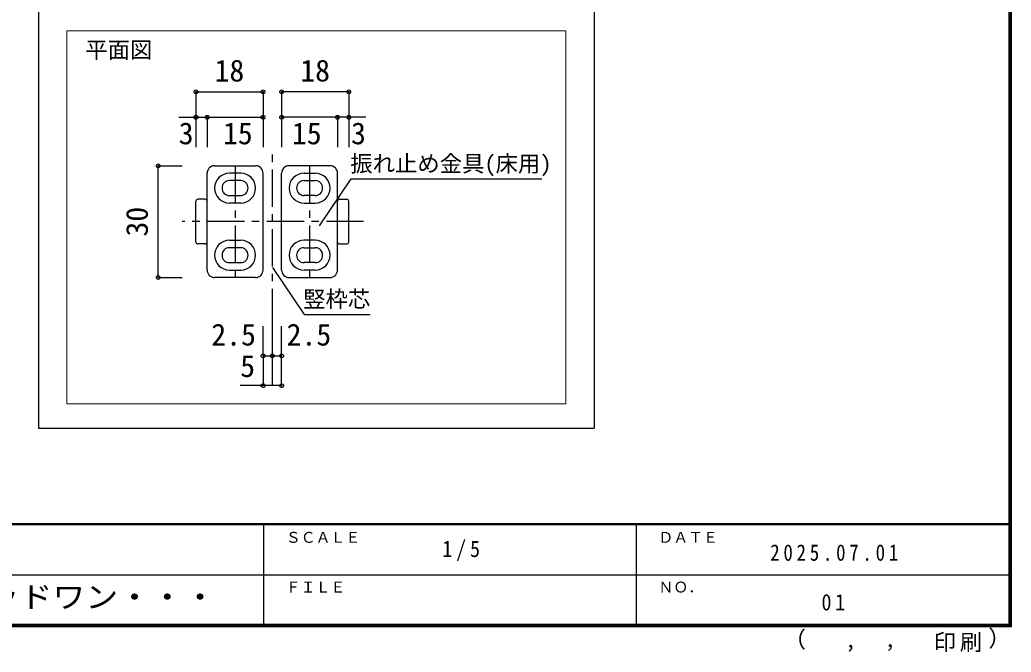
# Model space of a CAD drawing. Units: millimetres, scale not verified, with parts at other scales. Extents: x -973 to 977, y -718 to 696.
# Drawn here: x 312 to 977, y -718 to -294 of the extents above; entities that cross this region are included whole.
import ezdxf
from ezdxf.enums import TextEntityAlignment as Align

# ---------------------------------------------------------------- set-up
doc = ezdxf.new("R2010")
doc.units = ezdxf.units.MM
doc.header["$LTSCALE"] = 5
doc.header["$PDMODE"] = 32
doc.header["$PDSIZE"] = 2.5
doc.linetypes.add('CHAIN1', pattern=[8, 5, -1, 1, -1])
doc.layers.add('0-7_金物', color=7, linetype='Continuous', lineweight=18)
for name, color, linetype in [('0-A_文字', 7, 'Continuous'), ('1-4_枠', 4, 'CHAIN1'), ('1-7_金物', 7, 'Continuous'), ('1-A_文字', 7, 'Continuous'), ('1-B_寸法', 7, 'Continuous'), ('F-1_枠', 6, 'Continuous'), ('F-A_文字', 7, 'Continuous')]:
    doc.layers.add(name, color=color, linetype=linetype)
doc.styles.add('ＭＳ ゴシック', font='')
doc.styles.get('ＭＳ ゴシック').set_extended_font_data('MS Gothic')

msp = doc.modelspace()

# ---------------------------------------------------------------- linework, layer by layer
at = {"layer": '0-7_金物'}
for p, q in [((343.017, -551.24), (343.017, -301.105)), ((677.876, -551.24), (343.017, -551.24))]:
    msp.add_line(p, q, dxfattribs=at)
msp.add_lwpolyline([(343.017, -301.105), (677.876, -301.105), (677.876, -551.24)], dxfattribs=at)
at = {"layer": '0-A_文字', "color": 3}
for p, q in [((324.153, 15.667), (324.153, -567.5)), ((696.865, 15.667), (696.865, -567.5)), ((324.153, -567.5), (696.865, -567.5))]:
    msp.add_line(p, q, dxfattribs=at)
at = {"layer": '0-A_文字', "color": 4}
for p, q in [((512.604, -431.748), (533.828, -400.381)), ((533.828, -400.381), (661.816, -400.381)), ((480.989, -459.853), (502.213, -491.221)), ((502.213, -491.221), (546.618, -491.221))]:
    msp.add_line(p, q, dxfattribs=at)
at = {"layer": '1-4_枠'}
for p, q in [((480.947, -539.037), (480.947, -381.505)), ((455.947, -391.505), (455.947, -466.505)), ((505.947, -391.505), (505.947, -466.505)), ((542.197, -429.005), (420.493, -429.005))]:
    msp.add_line(p, q, dxfattribs=at)
at = {"layer": '1-7_金物'}
for p, q in [((442.197, -391.505), (469.697, -391.505)), ((519.697, -391.505), (492.197, -391.505)), ((437.197, -461.505), (437.197, -396.505)), ((459.697, -396.505), (452.197, -396.505)), ((474.697, -461.505), (474.697, -396.505)), ((487.197, -461.505), (487.197, -396.505)), ((502.197, -396.505), (509.697, -396.505)), ((524.697, -461.505), (524.697, -396.505)), ((459.697, -401.505), (452.197, -401.505)), ((502.197, -401.505), (509.697, -401.505)), ((452.197, -411.505), (459.697, -411.505)), ((509.697, -411.505), (502.197, -411.505)), ((429.697, -442.755), (429.697, -415.255)), ((435.947, -414.005), (430.947, -414.005)), ((459.697, -416.505), (452.197, -416.505)), ((502.197, -416.505), (509.697, -416.505)), ((525.947, -414.005), (530.947, -414.005)), ((532.197, -442.755), (532.197, -415.255)), ((435.947, -444.005), (430.947, -444.005)), ((452.197, -441.505), (459.697, -441.505)), ((509.697, -441.505), (502.197, -441.505)), ((525.947, -444.005), (530.947, -444.005)), ((459.697, -446.505), (452.197, -446.505)), ((502.197, -446.505), (509.697, -446.505)), ((452.197, -456.505), (459.697, -456.505)), ((509.697, -456.505), (502.197, -456.505)), ((452.197, -461.505), (459.697, -461.505)), ((509.697, -461.505), (502.197, -461.505)), ((469.697, -466.505), (442.197, -466.505)), ((492.197, -466.505), (519.697, -466.505))]:
    msp.add_line(p, q, dxfattribs=at)
for centre, radius, start, end in [((442.197, -396.505), 5, 90, 180), ((469.697, -396.505), 5, 0, 90), ((492.197, -396.505), 5, 90, 180), ((519.697, -396.505), 5, 0, 90), ((452.197, -406.505), 10, 90, 270), ((459.697, -406.505), 10, 270, 90), ((502.197, -406.505), 10, 90, 270), ((509.697, -406.505), 10, 270, 90), ((452.197, -406.505), 5, 90, 270), ((459.697, -406.505), 5, 270, 90), ((502.197, -406.505), 5, 90, 270), ((509.697, -406.505), 5, 270, 90), ((430.947, -415.255), 1.25, 90, 180), ((435.947, -415.255), 1.25, 0, 90), ((525.947, -415.255), 1.25, 90, 180), ((530.947, -415.255), 1.25, 0, 90), ((430.947, -442.755), 1.25, 180, 270), ((435.947, -442.755), 1.25, 270, 0), ((452.197, -451.505), 10, 90, 270), ((459.697, -451.505), 10, 270, 90), ((502.197, -451.505), 10, 90, 270), ((509.697, -451.505), 10, 270, 90), ((525.947, -442.755), 1.25, 180, 270), ((530.947, -442.755), 1.25, 270, 0), ((452.197, -451.505), 5, 90, 270), ((459.697, -451.505), 5, 270, 90), ((502.197, -451.505), 5, 90, 270), ((509.697, -451.505), 5, 270, 90), ((442.197, -461.505), 5, 180, 270), ((469.697, -461.505), 5, 270, 0), ((492.197, -461.505), 5, 180, 270), ((519.697, -461.505), 5, 270, 0)]:
    msp.add_arc(centre, radius, start, end, dxfattribs=at)
at = {"layer": '1-B_寸法', "color": 4}
for p, q in [((429.697, -341.897), (474.697, -341.897)), ((429.697, -341.897), (429.697, -359.005)), ((474.697, -341.897), (474.697, -359.005)), ((487.197, -341.897), (487.197, -359.005)), ((532.197, -341.897), (487.197, -341.897)), ((532.197, -341.897), (532.197, -359.005)), ((418.132, -359.005), (437.197, -359.005)), ((429.697, -359.005), (429.697, -379.005)), ((437.197, -359.005), (437.197, -379.005)), ((437.197, -359.005), (474.697, -359.005)), ((474.697, -359.005), (474.697, -379.005)), ((524.697, -359.005), (487.197, -359.005)), ((487.197, -359.005), (487.197, -379.005)), ((524.697, -359.005), (524.697, -379.005)), ((543.762, -359.005), (524.697, -359.005)), ((532.197, -359.005), (532.197, -379.005)), ((404.314, -391.505), (420.493, -391.505)), ((404.314, -466.505), (404.314, -391.505)), ((404.314, -466.505), (420.493, -466.505)), ((474.697, -519.021), (474.697, -499.021)), ((480.947, -519.021), (480.947, -499.021)), ((487.197, -519.021), (487.197, -499.021)), ((474.697, -519.021), (474.697, -539.037)), ((474.697, -519.021), (480.947, -519.021)), ((480.947, -519.021), (487.197, -519.021)), ((487.197, -539.037), (487.197, -519.021)), ((487.197, -539.037), (459.398, -539.037))]:
    msp.add_line(p, q, dxfattribs=at)
at = {"layer": '1-B_寸法'}
for p in [(429.697, -341.897), (474.697, -341.897), (487.197, -341.897), (532.197, -341.897), (429.697, -359.005), (437.197, -359.005), (474.697, -359.005), (487.197, -359.005), (524.697, -359.005), (532.197, -359.005), (404.314, -391.505), (404.314, -466.505), (474.697, -519.021), (480.947, -519.021), (487.197, -519.021), (474.697, -539.037), (487.197, -539.037)]:
    msp.add_point(p, dxfattribs=at)
at = {"layer": 'F-1_枠'}
for p, q in [((974.986, 695.833), (974.986, -700.833)), ((975.82, 695.833), (975.82, -700.833)), ((976.653, 695.833), (976.653, -700.833)), ((976.653, -631.667), (-973.347, -631.667)), ((976.653, -632.5), (-973.347, -632.5)), ((474.986, -632.5), (474.986, -699.167)), ((724.986, -632.5), (724.986, -699.167)), ((1.653, -665.833), (974.986, -665.834)), ((976.653, -699.167), (-973.347, -699.167)), ((976.653, -700), (-973.347, -700)), ((976.653, -700.833), (-973.347, -700.833))]:
    msp.add_line(p, q, dxfattribs=at)

# ---------------------------------------------------------------- texts
at = {"layer": '0-A_文字', "style": 'ＭＳ ゴシック'}
msp.add_text('平面図', height=11, dxfattribs=at).set_placement((355.459, -322.582), align=Align.BOTTOM_LEFT)
at = {"layer": '1-A_文字', "style": 'ＭＳ ゴシック'}
for s, p in [('振れ止め金具(床用)', (533.233, -398.882)), ('竪枠芯', (501.618, -489.722))]:
    msp.add_text(s, height=11, dxfattribs=at).set_placement(p, align=Align.BOTTOM_LEFT)
at = {"layer": '1-B_寸法', "style": 'ＭＳ ゴシック'}
for s, p in [('18', (442.197, -339.397)), ('18', (499.697, -339.397)), ('3', (418.132, -381.505)), ('15', (447.822, -381.505)), ('15', (494.072, -381.505)), ('3', (533.762, -381.505)), ('2.5', (440.01, -516.521)), ('2.5', (490.538, -516.521)), ('5', (459.398, -537.649))]:
    msp.add_text(s, height=14.66, dxfattribs=at).set_placement(p, align=Align.BOTTOM_LEFT)
msp.add_text('30', height=14.66, rotation=90, dxfattribs=at).set_placement((401.814, -439.005), align=Align.BOTTOM_LEFT)
at = {"layer": 'F-A_文字', "style": 'ＭＳ ゴシック'}
for s, height, p in [('ＳＣＡＬＥ', 7.331, (489.986, -646.667)), ('ＤＡＴＥ', 7.331, (739.986, -646.667)), ('ＦＩＬＥ', 7.331, (489.986, -680)), ('ＮＯ．', 7.331, (739.986, -680.001)), ('（', 11, (823.992, -718.052)), ('）', 11, (961.387, -717.355)), (',', 11, (865.199, -718.052)), (',', 11, (891.686, -717.588))]:
    msp.add_text(s, height=height, dxfattribs=at).set_placement(p, align=Align.BOTTOM_LEFT)
at = {"layer": 'F-A_文字', "style": 'ＭＳ ゴシック', "width": 1.1}
msp.add_text('ウッドワン・・・', height=14.66, dxfattribs=at).set_placement((267.486, -692.5), align=Align.BOTTOM_LEFT)
at = {"layer": 'F-A_文字', "char_height": 11, "attachment_point": 7, "style": 'ＭＳ ゴシック'}
for s, insert in [('\\T1.38;\\W0.9;1/5', (594.986, -656.667)), ('\\T1.39;\\W0.85;2025.07.01', (814.986, -656.667)), ('\\T1.36;\\W0.9;01', (849.361, -690.001)), ('\\T1.17;印刷', (924.678, -717.82))]:
    msp.add_mtext(s, dxfattribs=dict(at, insert=insert))

doc.saveas('drawing.dxf')
